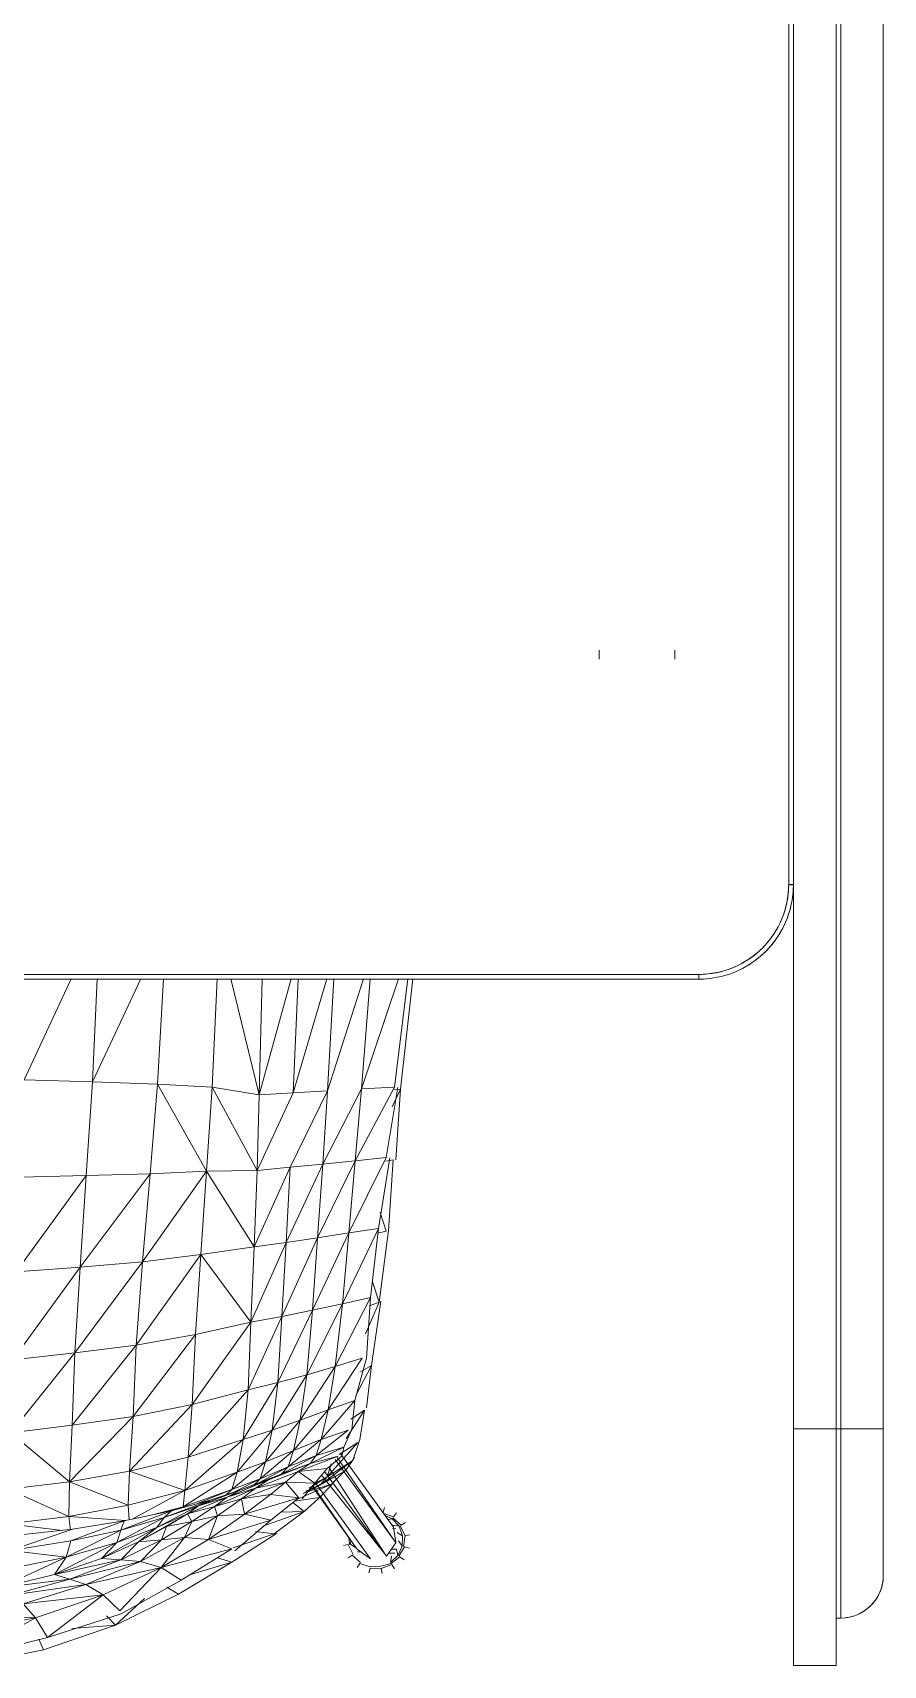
# Model space of a CAD drawing. Header units: millimetres. Extents: x 155927 to 295199, y -4084 to 97293.
# Drawn here: x 187498 to 187857, y 16155 to 16845 of the extents above; entities that cross this region are included whole.
import ezdxf

# ---------------------------------------------------------------- set-up
doc = ezdxf.new("R2010")
doc.units = ezdxf.units.MM
doc.header["$MEASUREMENT"] = 0
doc.layers.get('0').update_dxf_attribs({"linetype": 'CONTINUOUS'})
doc.layers.add('G-IMPT', color=8, linetype='CONTINUOUS', lineweight=9)

# ---------------------------------------------------------------- blocks, each defined once
blk = doc.blocks.new('OLA high stool - Kin high stool_dwg_KIN602 - GLIDES-V503-Level 2')
at = {"layer": 'G-IMPT'}
for p, q in [((-8.01, -7.636), (-8.025, -7.558)), ((-8.322, -7.828), (-8.389, -7.783)), ((-8.322, -7.828), (-8.38, -8.002)), ((-8.185, -7.701), (-8.306, -7.84)), ((-8.185, -7.701), (-8.229, -7.634)), ((-8.01, -7.636), (-8.175, -7.718)), ((-8.133, -7.86), (-8.13, -7.788)), ((-8.13, -7.788), (-8.122, -7.846)), ((-8.004, -7.676), (-8.062, -7.763)), ((-7.893, -7.648), (-8.007, -7.656)), ((-8.004, -7.676), (-7.936, -7.679)), ((-8.4, -7.998), (-8.48, -7.981)), ((-8.4, -7.998), (-8.407, -8.184)), ((-8.38, -8.002), (-8.367, -8.178)), ((-8.488, -8.199), (-8.407, -8.184)), ((-8.342, -8.359), (-8.413, -8.404)), ((-8.407, -8.184), (-8.342, -8.359)), ((-8.325, -8.349), (-8.367, -8.178)), ((-8.325, -8.349), (-8.215, -8.496)), ((-8.308, -8.338), (-8.203, -8.357)), ((-8.308, -8.338), (-8.192, -8.463)), ((-8.153, -8.41), (-8.15, -8.309)), ((-8.087, -8.441), (-8.088, -8.354)), ((-7.738, -8.426), (-7.744, -8.372)), ((-7.705, -8.482), (-7.58, -8.365)), ((-7.705, -8.482), (-7.684, -8.376)), ((-7.705, -8.482), (-7.684, -8.376)), ((-7.684, -8.516), (-7.564, -8.377)), ((-7.58, -8.365), (-7.593, -8.299)), ((-7.58, -8.365), (-7.593, -8.299)), ((-7.58, -8.365), (-7.528, -8.251)), ((-7.547, -8.389), (-7.493, -8.226)), ((-7.547, -8.389), (-7.483, -8.439)), ((-7.47, -8.219), (-7.392, -8.24)), ((-8.215, -8.496), (-8.264, -8.564)), ((-8.203, -8.48), (-8.046, -8.574)), ((-8.192, -8.463), (-8.087, -8.441)), ((-8.192, -8.463), (-8.087, -8.441)), ((-8.192, -8.463), (-8.036, -8.535)), ((-8.046, -8.574), (-8.066, -8.655)), ((-8.041, -8.554), (-7.859, -8.581)), ((-8.036, -8.535), (-7.948, -8.474)), ((-8.036, -8.535), (-7.948, -8.474)), ((-8.036, -8.535), (-7.866, -8.541)), ((-7.866, -8.541), (-7.806, -8.451)), ((-7.866, -8.541), (-7.806, -8.451)), ((-7.866, -8.541), (-7.705, -8.482)), ((-7.859, -8.581), (-7.695, -8.499)), ((-7.859, -8.581), (-7.848, -8.663)), ((-7.684, -8.516), (-7.643, -8.587))]:
    blk.add_line(p, q, dxfattribs=at)
blk = doc.blocks.new('OLA high stool - Kin high stool_dwg_KIN602 - FRAME-1332777-Level 2')
at = {"layer": 'G-IMPT'}
for p, q in [((0.191, 0.669), (1.214, 1.401)), ((0.191, 0.669), (1.227, 1.388)), ((0, 0.425), (1.269, 1.344)), ((1.391, 1.242), (0.082, 0.184)), ((0.082, 0.184), (1.455, 1.188)), ((1.531, 1.122), (0.082, 0.184)), ((0.302, 0.026), (1.651, 1.013)), ((0.302, 0.026), (1.689, 0.978)), ((0.566, 0.068), (1.757, 0.931)), ((0, 0.425), (0.155, 0.643)), ((0.156, 0.64), (0.031, 0.465)), ((0.191, 0.669), (0.155, 0.643)), ((0.082, 0.184), (0.046, 0.158)), ((0.046, 0.158), (0.266, 0)), ((0.266, 0), (0.53, 0.043)), ((0.266, 0), (0.302, 0.026)), ((0.529, 0.044), (0.272, 0.004)), ((0.566, 0.068), (0.53, 0.043))]:
    blk.add_line(p, q, dxfattribs=at)
blk = doc.blocks.new('OLA high stool - Kin high stool_dwg_KIN602 - SHELL-V504-Level 2')
at = {"layer": 'G-IMPT'}
for p, q in [((-9.228, -2.432), (-9.447, -1.28)), ((-9.179, -1.159), (-9.228, -2.432)), ((-9.761, -2.567), (-9.994, -1.391)), ((-9.554, -2.632), (-9.859, -1.407)), ((-9.228, -2.432), (-9.807, -1.398)), ((-8.509, -2.746), (-8.727, -1.831)), ((-8.727, -1.831), (-8.584, -3.006)), ((-8.217, -2.942), (-8.727, -1.831)), ((-8.851, -2.028), (-8.584, -3.006)), ((-8.851, -2.028), (-8.675, -3.27)), ((-8.418, -1.967), (-8.217, -2.942)), ((-8.217, -2.942), (-8.107, -2.015)), ((-7.948, -3.023), (-8.107, -2.015)), ((-7.755, -3.048), (-8.107, -2.015)), ((-7.755, -3.048), (-7.864, -2.026)), ((-7.666, -1.978), (-7.773, -2.877)), ((-7.666, -1.978), (-7.542, -2.989)), ((-7.086, -1.982), (-7.542, -2.989)), ((-7.086, -1.982), (-6.965, -2.996)), ((-6.965, -2.996), (-6.148, -2.021)), ((-6.024, -3.041), (-6.148, -2.021)), ((-4.821, -3.087), (-6.148, -2.021)), ((-3.394, -3.173), (-4.935, -2.053)), ((-4.935, -2.053), (-4.821, -3.087)), ((-1.867, -3.277), (-3.471, -2.11)), ((-3.471, -2.11), (-3.394, -3.173)), ((-9.554, -2.632), (-9.228, -2.432)), ((-8.996, -2.227), (-9.228, -2.432)), ((-9.228, -2.432), (-8.843, -3.556)), ((-8.996, -2.227), (-8.675, -3.27)), ((-8.996, -2.227), (-8.843, -3.556)), ((-1.894, -2.177), (-1.867, -3.277)), ((-0.279, -2.244), (-0.307, -3.381)), ((1.403, -3.026), (-0.279, -2.244)), ((-9.584, -2.486), (-9.761, -2.567)), ((-9.351, -3.765), (-9.761, -2.567)), ((-8.843, -3.556), (-9.554, -2.632)), ((-9.161, -3.857), (-9.554, -2.632)), ((-8.509, -2.746), (-8.584, -3.006)), ((-7.973, -3.786), (-8.509, -2.746)), ((-8.509, -2.746), (-8.242, -3.532)), ((-8.217, -2.942), (-8.509, -2.746)), ((-8.509, -2.746), (-8.261, -3.855)), ((-8.217, -2.942), (-7.948, -3.023)), ((-7.973, -3.786), (-8.217, -2.942)), ((-7.767, -3.85), (-8.217, -2.942)), ((-9.406, -3.035), (-9.351, -3.765)), ((-8.675, -3.27), (-8.584, -3.006)), ((-8.584, -3.006), (-8.261, -3.855)), ((-8.584, -3.006), (-8.288, -4.181)), ((-7.616, -3.908), (-7.948, -3.023)), ((-7.948, -3.023), (-7.767, -3.85)), ((-7.542, -2.989), (-7.766, -3.016)), ((-7.616, -3.908), (-7.755, -3.048)), ((-7.542, -2.989), (-7.611, -3.933)), ((-7.542, -2.989), (-7.356, -3.974)), ((-6.965, -2.996), (-7.542, -2.989)), ((-6.965, -2.996), (-7.356, -3.974)), ((-5.876, -4.055), (-6.965, -2.996)), ((-6.965, -2.996), (-6.789, -3.996)), ((-6.024, -3.041), (-6.965, -2.996)), ((-5.876, -4.055), (-6.024, -3.041)), ((-6.024, -3.041), (-4.821, -3.087)), ((-4.691, -4.11), (-6.024, -3.041)), ((-3.306, -4.215), (-4.821, -3.087)), ((-4.821, -3.087), (-4.691, -4.11)), ((-3.394, -3.173), (-4.821, -3.087)), ((-1.84, -4.34), (-3.394, -3.173)), ((-3.394, -3.173), (-3.306, -4.215)), ((-1.867, -3.277), (-3.394, -3.173)), ((-8.843, -3.556), (-8.675, -3.27)), ((-8.675, -3.27), (-8.288, -4.181)), ((-8.675, -3.27), (-8.392, -4.523)), ((-1.84, -4.34), (-1.867, -3.277)), ((-1.867, -3.277), (-0.307, -3.381)), ((-0.307, -3.381), (-0.351, -4.465)), ((-0.307, -3.381), (1.403, -3.459)), ((1.403, -4.185), (-0.307, -3.381)), ((-9.192, -3.616), (-9.351, -3.765)), ((-9.351, -3.765), (-8.835, -4.811)), ((-9.351, -3.765), (-8.906, -4.247)), ((-9.111, -3.837), (-8.843, -3.556)), ((-8.843, -3.556), (-8.392, -4.523)), ((-8.261, -3.855), (-8.242, -3.532)), ((-8.242, -3.532), (-7.973, -3.786)), ((-7.965, -4.146), (-8.242, -3.532)), ((-7.723, -4.452), (-8.242, -3.532)), ((-7.723, -4.452), (-7.973, -3.786)), ((-7.973, -3.786), (-7.767, -3.85)), ((-7.56, -4.571), (-7.973, -3.786)), ((-9.161, -3.857), (-8.6, -4.857)), ((-8.392, -4.523), (-9.111, -3.837)), ((-8.261, -3.855), (-8.288, -4.181)), ((-8.261, -3.855), (-7.965, -4.146)), ((-8.261, -3.855), (-7.928, -4.528)), ((-7.767, -3.85), (-7.616, -3.908)), ((-7.56, -4.571), (-7.767, -3.85)), ((-7.446, -4.693), (-7.767, -3.85)), ((-7.446, -4.693), (-7.616, -3.908)), ((-7.599, -3.989), (-7.356, -3.974)), ((-7.107, -4.917), (-7.588, -4.04)), ((-7.356, -3.974), (-6.789, -3.996)), ((-7.356, -3.974), (-7.107, -4.917)), ((-6.789, -3.996), (-7.107, -4.917)), ((-6.789, -3.996), (-5.876, -4.055)), ((-6.553, -4.971), (-6.789, -3.996)), ((-5.677, -5.041), (-6.789, -3.996)), ((-5.876, -4.055), (-4.691, -4.11)), ((-4.514, -5.093), (-5.876, -4.055)), ((-5.876, -4.055), (-5.677, -5.041)), ((-8.288, -4.181), (-8.392, -4.523)), ((-8.288, -4.181), (-7.928, -4.528)), ((-8.288, -4.181), (-7.891, -4.911)), ((-7.928, -4.528), (-7.965, -4.146)), ((-7.965, -4.146), (-7.723, -4.452)), ((-7.708, -4.611), (-7.965, -4.146)), ((-7.498, -4.96), (-7.965, -4.146)), ((-4.691, -4.11), (-3.306, -4.215)), ((-3.184, -5.181), (-4.691, -4.11)), ((-4.691, -4.11), (-4.514, -5.093)), ((-3.306, -4.215), (-1.84, -4.34)), ((-3.184, -5.181), (-3.306, -4.215)), ((-1.796, -5.28), (-3.306, -4.215)), ((-1.84, -4.34), (-0.351, -4.465)), ((-1.84, -4.34), (-1.796, -5.28)), ((-8.392, -4.523), (-8.6, -4.857)), ((-8.392, -4.523), (-7.891, -4.911)), ((-8.392, -4.523), (-7.926, -5.311)), ((-8.078, -5.701), (-8.392, -4.523)), ((-7.891, -4.911), (-7.928, -4.528)), ((-7.623, -5.036), (-7.928, -4.528)), ((-7.928, -4.528), (-7.708, -4.611)), ((-7.723, -4.452), (-7.56, -4.571)), ((-7.498, -4.96), (-7.723, -4.452)), ((-7.365, -5.145), (-7.723, -4.452)), ((-7.623, -5.036), (-7.708, -4.611)), ((-7.498, -4.96), (-7.708, -4.611)), ((-7.365, -5.145), (-7.56, -4.571)), ((-7.265, -5.354), (-7.56, -4.571)), ((-7.446, -4.693), (-7.56, -4.571)), ((-7.379, -4.891), (-7.518, -4.358)), ((-7.379, -4.891), (-7.473, -4.568)), ((-0.351, -4.465), (-1.796, -5.28)), ((-0.351, -4.465), (-0.398, -5.372)), ((1.403, -4.564), (-0.351, -4.465)), ((-8.835, -4.811), (-8.72, -4.618)), ((-8.835, -4.811), (-8.303, -5.701)), ((-8.6, -4.857), (-8.078, -5.701)), ((-7.265, -5.354), (-7.446, -4.693)), ((-8.515, -4.995), (-8.303, -5.701)), ((-7.926, -5.311), (-7.891, -4.911)), ((-7.533, -5.461), (-7.891, -4.911)), ((-7.891, -4.911), (-7.623, -5.036)), ((-7.623, -5.036), (-7.498, -4.96)), ((-7.533, -5.461), (-7.623, -5.036)), ((-7.623, -5.036), (-7.377, -5.411)), ((-7.377, -5.411), (-7.498, -4.96)), ((-7.498, -4.96), (-7.365, -5.145)), ((-7.498, -4.96), (-7.222, -5.62)), ((-7.092, -5.701), (-7.379, -4.891)), ((-6.802, -5.788), (-7.379, -4.891)), ((-7.107, -4.917), (-7.379, -4.891)), ((-7.365, -5.145), (-7.265, -5.354)), ((-7.104, -5.833), (-7.365, -5.145)), ((-7.365, -5.145), (-7.222, -5.62)), ((-7.092, -5.701), (-7.327, -5.127)), ((-6.802, -5.788), (-7.107, -4.917)), ((-6.258, -5.888), (-7.107, -4.917)), ((-6.553, -4.971), (-7.107, -4.917)), ((-5.433, -5.973), (-6.553, -4.971)), ((-6.553, -4.971), (-6.258, -5.888)), ((-5.677, -5.041), (-6.553, -4.971)), ((-5.433, -5.973), (-5.677, -5.041)), ((-5.677, -5.041), (-4.514, -5.093)), ((-4.306, -6.017), (-5.677, -5.041)), ((-4.514, -5.093), (-3.184, -5.181)), ((-4.514, -5.093), (-4.306, -6.017)), ((-8.078, -5.701), (-7.926, -5.311)), ((-7.926, -5.311), (-7.533, -5.461)), ((-7.926, -5.311), (-7.504, -5.91)), ((-7.602, -6.35), (-7.926, -5.311)), ((-7.533, -5.461), (-7.377, -5.411)), ((-7.222, -5.62), (-7.377, -5.411)), ((-7.377, -5.411), (-7.071, -6.094)), ((-7.377, -5.411), (-7.248, -5.861)), ((-7.104, -5.833), (-7.265, -5.354)), ((-3.184, -5.181), (-4.306, -6.017)), ((-3.184, -5.181), (-3.057, -6.07)), ((-1.796, -5.28), (-3.184, -5.181)), ((-1.796, -5.28), (-3.057, -6.07)), ((-1.786, -6.121), (-1.796, -5.28)), ((-0.398, -5.372), (-1.796, -5.28)), ((-0.398, -5.372), (-1.786, -6.121)), ((-0.398, -5.372), (-0.525, -6.154)), ((1.403, -5.456), (-0.398, -5.372)), ((-8.303, -5.701), (-8.228, -5.458)), ((-8.303, -5.701), (-7.822, -6.442)), ((-7.504, -5.91), (-7.533, -5.461)), ((-7.248, -5.861), (-7.533, -5.461)), ((-7.071, -6.094), (-7.222, -5.62)), ((-7.104, -5.833), (-7.222, -5.62)), ((-7.222, -5.62), (-6.931, -6.309)), ((-7.092, -5.701), (-7.178, -5.612)), ((-6.913, -6.172), (-7.092, -5.701)), ((-7.092, -5.701), (-6.802, -5.788)), ((-6.632, -6.261), (-7.092, -5.701)), ((1.403, -5.682), (-0.525, -6.154)), ((-7.602, -6.35), (-8.113, -5.749)), ((-8.065, -5.719), (-7.829, -6.402)), ((-7.504, -5.91), (-7.602, -6.35)), ((-7.504, -5.91), (-7.248, -5.861)), ((-7.23, -6.813), (-7.504, -5.91)), ((-7.176, -6.343), (-7.504, -5.91)), ((-7.176, -6.343), (-7.248, -5.861)), ((-7.248, -5.861), (-7.071, -6.094)), ((-7.248, -5.861), (-6.979, -6.569)), ((-6.913, -6.172), (-7.141, -5.721)), ((-6.931, -6.309), (-7.104, -5.833)), ((-6.839, -6.521), (-7.104, -5.833)), ((-6.632, -6.261), (-6.802, -5.788)), ((-6.802, -5.788), (-6.258, -5.888)), ((-6.107, -6.368), (-6.802, -5.788)), ((-6.258, -5.888), (-5.433, -5.973)), ((-5.315, -6.465), (-6.258, -5.888)), ((-6.258, -5.888), (-6.107, -6.368)), ((-5.433, -5.973), (-4.306, -6.017)), ((-5.315, -6.465), (-5.433, -5.973)), ((-4.213, -6.533), (-5.433, -5.973)), ((-7.791, -6.092), (-7.829, -6.402)), ((-7.701, -6.215), (-7.461, -6.9)), ((-6.974, -6.569), (-7.071, -6.094)), ((-7.071, -6.094), (-6.931, -6.309)), ((-6.793, -6.801), (-7.071, -6.094)), ((-7.019, -6.067), (-6.913, -6.172)), ((-6.714, -6.635), (-7.004, -6.109)), ((-6.714, -6.635), (-6.913, -6.172)), ((-6.913, -6.172), (-6.632, -6.261)), ((-6.444, -6.724), (-6.913, -6.172)), ((-2.981, -6.602), (-4.306, -6.017)), ((-4.306, -6.017), (-4.213, -6.533)), ((-3.057, -6.07), (-4.306, -6.017)), ((-1.731, -6.668), (-3.057, -6.07)), ((-3.057, -6.07), (-2.981, -6.602)), ((-1.786, -6.121), (-3.057, -6.07)), ((-1.731, -6.668), (-1.786, -6.121)), ((-0.525, -6.154), (-1.786, -6.121)), ((-1.786, -6.121), (-0.493, -6.722)), ((-0.525, -6.154), (1.403, -6.204)), ((1.404, -6.684), (-0.525, -6.154)), ((-0.525, -6.154), (-0.493, -6.722)), ((-7.435, -6.933), (-7.829, -6.402)), ((-7.23, -6.813), (-7.602, -6.35)), ((-7.461, -6.9), (-7.47, -6.514)), ((-7.23, -6.813), (-7.176, -6.343)), ((-6.969, -6.594), (-7.176, -6.343)), ((-6.839, -6.521), (-6.952, -6.25)), ((-6.662, -7.001), (-6.931, -6.309)), ((-6.839, -6.521), (-6.931, -6.309)), ((-6.444, -6.724), (-6.632, -6.261)), ((-6.632, -6.261), (-6.107, -6.368)), ((-5.94, -6.838), (-6.632, -6.261)), ((-5.185, -6.947), (-6.107, -6.368)), ((-6.107, -6.368), (-5.94, -6.838)), ((-5.315, -6.465), (-6.107, -6.368)), ((-5.185, -6.947), (-5.315, -6.465)), ((-5.315, -6.465), (-4.213, -6.533)), ((-4.111, -7.04), (-5.315, -6.465)), ((-7.461, -6.9), (-7.309, -6.714)), ((-7.287, -6.741), (-7.228, -7.164)), ((-7.257, -6.779), (-7.002, -7.356)), ((-6.969, -6.594), (-7.23, -6.813)), ((-6.985, -7.081), (-6.969, -6.594)), ((-6.793, -6.801), (-6.969, -6.594)), ((-6.662, -7.001), (-6.839, -6.521)), ((-6.839, -6.521), (-6.714, -6.635)), ((-6.529, -7.104), (-6.839, -6.521)), ((-6.259, -7.187), (-6.714, -6.635)), ((-6.714, -6.635), (-6.529, -7.104)), ((-6.444, -6.724), (-6.714, -6.635)), ((-6.259, -7.187), (-6.444, -6.724)), ((-5.769, -7.303), (-6.444, -6.724)), ((-5.94, -6.838), (-6.444, -6.724)), ((-2.904, -7.127), (-4.213, -6.533)), ((-4.213, -6.533), (-4.111, -7.04)), ((-2.981, -6.602), (-4.213, -6.533)), ((-2.981, -6.602), (-1.731, -6.668)), ((-1.677, -7.211), (-2.981, -6.602)), ((-2.981, -6.602), (-2.904, -7.127)), ((-1.677, -7.211), (-1.731, -6.668)), ((-0.461, -7.289), (-1.731, -6.668)), ((1.404, -7.281), (-0.493, -6.722)), ((-0.493, -6.722), (-0.461, -7.289)), ((1.404, -6.8), (-0.493, -6.722)), ((-7.461, -6.9), (-7.191, -7.198)), ((-6.985, -7.081), (-7.247, -6.867)), ((-7.028, -7.157), (-7.161, -6.888)), ((-7.15, -6.902), (-7.002, -7.356)), ((-7.15, -6.902), (-6.783, -7.59)), ((-7.15, -6.902), (-7.028, -7.157)), ((-7.12, -6.933), (-7.073, -7.046)), ((-7.072, -6.985), (-6.884, -7.283)), ((-6.793, -6.801), (-6.985, -7.081)), ((-6.741, -7.285), (-6.793, -6.801)), ((-6.538, -7.471), (-6.793, -6.801)), ((-6.662, -7.001), (-6.793, -6.801)), ((-6.538, -7.471), (-6.662, -7.001)), ((-6.386, -7.561), (-6.662, -7.001)), ((-6.529, -7.104), (-6.662, -7.001)), ((-5.047, -7.421), (-5.94, -6.838)), ((-5.94, -6.838), (-5.769, -7.303)), ((-5.185, -6.947), (-5.94, -6.838)), ((-5.047, -7.421), (-5.185, -6.947)), ((-4.005, -7.539), (-5.185, -6.947)), ((-4.111, -7.04), (-5.185, -6.947)), ((-2.824, -7.646), (-4.111, -7.04)), ((-4.111, -7.04), (-4.005, -7.539)), ((-2.904, -7.127), (-4.111, -7.04)), ((-6.962, -7.409), (-7.228, -7.164)), ((-7.028, -7.157), (-6.783, -7.59)), ((-6.884, -7.283), (-7.002, -7.179)), ((-6.884, -7.283), (-7.001, -7.063)), ((-6.741, -7.285), (-6.985, -7.081)), ((-6.981, -7.219), (-6.612, -7.712)), ((-6.612, -7.712), (-6.884, -7.283)), ((-6.884, -7.283), (-6.308, -7.795)), ((-6.884, -7.283), (-6.668, -7.352)), ((-6.54, -7.529), (-6.741, -7.285)), ((-6.386, -7.561), (-6.529, -7.104)), ((-6.103, -7.637), (-6.529, -7.104)), ((-6.259, -7.187), (-6.529, -7.104)), ((-6.103, -7.637), (-6.259, -7.187)), ((-5.61, -7.748), (-6.259, -7.187)), ((-5.769, -7.303), (-6.259, -7.187)), ((-4.91, -7.869), (-5.769, -7.303)), ((-5.769, -7.303), (-5.61, -7.748)), ((-5.047, -7.421), (-5.769, -7.303)), ((-1.622, -7.753), (-2.904, -7.127)), ((-2.904, -7.127), (-2.824, -7.646)), ((-1.677, -7.211), (-2.904, -7.127)), ((-0.428, -7.859), (-1.677, -7.211)), ((-1.677, -7.211), (-1.622, -7.753)), ((-0.461, -7.289), (-1.677, -7.211)), ((1.404, -7.887), (-0.461, -7.289)), ((1.404, -7.396), (-0.461, -7.289)), ((-6.74, -7.626), (-7.002, -7.356)), ((-6.56, -7.738), (-6.783, -7.59)), ((-6.386, -7.561), (-6.54, -7.529)), ((-6.512, -7.486), (-6.308, -7.795)), ((-6.095, -7.695), (-6.386, -7.561)), ((-6.246, -7.599), (-5.773, -7.908)), ((-4.91, -7.869), (-5.047, -7.421)), ((-3.9, -8.007), (-5.047, -7.421)), ((-4.005, -7.539), (-5.047, -7.421)), ((-4.005, -7.539), (-2.824, -7.646)), ((-2.748, -8.137), (-4.005, -7.539)), ((-4.005, -7.539), (-3.9, -8.007)), ((-6.26, -7.828), (-6.612, -7.712)), ((-5.773, -7.908), (-6.26, -7.828)), ((-5.61, -7.748), (-6.095, -7.695)), ((-5.773, -7.908), (-5.92, -7.678)), ((-4.908, -7.939), (-5.61, -7.748)), ((-5.528, -7.763), (-5.031, -8.022)), ((-5.141, -7.829), (-5.031, -8.022)), ((-1.571, -8.269), (-2.824, -7.646)), ((-2.824, -7.646), (-2.748, -8.137)), ((-1.622, -7.753), (-2.824, -7.646)), ((-0.397, -8.403), (-1.622, -7.753)), ((-1.622, -7.753), (-1.571, -8.269)), ((-0.428, -7.859), (-1.622, -7.753)), ((1.404, -8.471), (-0.428, -7.859)), ((-0.428, -7.859), (-0.397, -8.403)), ((1.404, -8.002), (-0.428, -7.859)), ((-5.733, -7.939), (-5.031, -8.022)), ((-3.961, -8.18), (-5.031, -8.022)), ((-3.9, -8.007), (-4.908, -7.939)), ((-4.505, -7.925), (-3.975, -8.149)), ((-3.975, -8.149), (-4.038, -7.988)), ((-3.975, -8.149), (-3.638, -8.037)), ((-3.975, -8.149), (-2.784, -8.306)), ((-3.9, -8.007), (-2.748, -8.137)), ((-2.792, -8.269), (-2.827, -8.128)), ((-2.748, -8.137), (-1.576, -8.326)), ((-2.792, -8.269), (-2.483, -8.167)), ((-2.784, -8.306), (-1.609, -8.385)), ((-1.628, -8.262), (-1.609, -8.385)), ((-1.571, -8.269), (-0.404, -8.462)), ((-0.723, -8.366), (-0.434, -8.506)), ((-0.434, -8.506), (-0.441, -8.398)), ((-0.397, -8.403), (1.404, -8.628)), ((-0.434, -8.506), (-1.605, -8.425)), ((-0.434, -8.506), (1.404, -8.713))]:
    blk.add_line(p, q, dxfattribs=at)

msp = doc.modelspace()

# ---------------------------------------------------------------- linework, layer by layer
at = {"layer": 'G-IMPT'}
for p, q in [((187857.01, 16254.81), (187857.01, 17434.81)), ((187736.88, 16583.81), (187736.88, 16580.03)), ((187768.88, 16580.03), (187768.88, 16583.81)), ((187817.01, 16484.81), (187819.01, 16484.81)), ((187819.01, 16484.81), (187817.01, 16484.81)), ((187819.01, 16484.65), (187817.73, 16484.65)), ((187817.73, 16484.65), (187819.01, 16484.65)), ((186459.01, 16444.81), (187779.01, 16444.81)), ((187779.01, 16446.81), (187779.01, 16444.81)), ((187779.01, 16444.81), (187779.01, 16446.81)), ((187819.01, 16254.81), (187819.01, 16154.81)), ((187819.01, 16154.81), (187819.01, 16254.81)), ((187837.01, 16154.81), (187837.01, 16254.81)), ((187837.01, 16254.81), (187837.01, 16154.81)), ((187839.01, 16254.81), (187857.01, 16254.81)), ((187857.01, 16254.81), (187839.01, 16254.81)), ((187839.01, 16254.81), (187839.01, 16174.81)), ((187839.01, 16174.81), (187839.01, 16254.81)), ((187837.01, 16174.81), (187839.01, 16174.81)), ((187819.01, 16154.81), (187837.01, 16154.81))]:
    msp.add_line(p, q, dxfattribs=at)
at = {"layer": 'G-IMPT', "flags": 128}
for points in [[(187819.01, 17434.81), (187819.01, 17139.81), (187819.01, 16844.81), (187819.01, 16549.81), (187819.01, 16254.81)], [(187819.01, 16254.81), (187819.01, 16549.81), (187819.01, 16844.81), (187819.01, 17139.81), (187819.01, 17434.81)], [(187837.01, 16254.81), (187837.01, 16549.81), (187837.01, 16844.81), (187837.01, 17139.81), (187837.01, 17434.81)], [(187837.01, 17434.81), (187837.01, 17139.81), (187837.01, 16844.81), (187837.01, 16549.81), (187837.01, 16254.81)], [(187839.01, 17434.81), (187839.01, 17139.81), (187839.01, 16844.81), (187839.01, 16549.81), (187839.01, 16254.81)], [(187839.01, 16254.81), (187839.01, 16549.81), (187839.01, 16844.81), (187839.01, 17139.81), (187839.01, 17434.81)], [(187857.01, 16254.81), (187857.01, 16549.81), (187857.01, 16844.81), (187857.01, 17139.81), (187857.01, 17434.81)], [(187857.01, 17434.81), (187857.01, 17139.81), (187857.01, 16844.81), (187857.01, 16549.81), (187857.01, 16254.81)], [(187817.01, 17204.81), (187817.01, 17024.81), (187817.01, 16844.81), (187817.01, 16664.81), (187817.01, 16484.81)], [(187817.01, 16484.81), (187817.01, 16664.81), (187817.01, 16844.81), (187817.01, 17024.81), (187817.01, 17204.81)], [(187779.01, 16444.81), (187780.61, 16444.84), (187782.21, 16444.94), (187783.8, 16445.1), (187785.39, 16445.32), (187786.96, 16445.61), (187788.52, 16445.96), (187790.07, 16446.37), (187791.6, 16446.84), (187793.11, 16447.38), (187794.59, 16447.97), (187796.05, 16448.62), (187797.49, 16449.33), (187798.89, 16450.1), (187800.26, 16450.92), (187801.6, 16451.8), (187802.9, 16452.73), (187804.17, 16453.71), (187805.39, 16454.74), (187806.57, 16455.82), (187807.71, 16456.94), (187808.8, 16458.11), (187809.84, 16459.33), (187810.84, 16460.58), (187811.78, 16461.87), (187812.67, 16463.2), (187813.51, 16464.56), (187814.29, 16465.96), (187815.02, 16467.38), (187815.69, 16468.84), (187816.3, 16470.32), (187816.85, 16471.82), (187817.34, 16473.34), (187817.76, 16474.88), (187818.13, 16476.44), (187818.43, 16478.01), (187818.67, 16479.59), (187818.85, 16481.18), (187818.96, 16482.78), (187819.01, 16484.38)], [(187779.01, 16446.81), (187449.01, 16446.81), (187119.01, 16446.81), (186789.01, 16446.81), (186459.01, 16446.81)], [(186459.01, 16446.81), (186789.01, 16446.81), (187119.01, 16446.81), (187449.01, 16446.81), (187779.01, 16446.81)], [(186459.01, 16444.81), (186789.01, 16444.81), (187119.01, 16444.81), (187449.01, 16444.81), (187779.01, 16444.81)], [(187779.01, 16444.81), (187449.01, 16444.81), (187119.01, 16444.81), (186789.01, 16444.81), (186459.01, 16444.81)], [(187837.01, 16254.81), (187832.51, 16254.81), (187828.01, 16254.81), (187823.51, 16254.81), (187819.01, 16254.81)], [(187819.01, 16254.81), (187823.51, 16254.81), (187828.01, 16254.81), (187832.51, 16254.81), (187837.01, 16254.81)], [(187837.01, 16254.81), (187837.51, 16254.81), (187838.01, 16254.81), (187838.51, 16254.81), (187839.01, 16254.81)], [(187839.01, 16254.81), (187838.51, 16254.81), (187838.01, 16254.81), (187837.51, 16254.81), (187837.01, 16254.81)], [(187857.01, 16210.97), (187857.01, 16235.27), (187857.01, 16232.93), (187857.01, 16230.63), (187857.01, 16228.36), (187857.01, 16226.14), (187857.01, 16223.97), (187857.01, 16222.43)], [(187857.01, 16222.43), (187857.01, 16224.57), (187857.01, 16226.76), (187857.01, 16229), (187857.01, 16231.27), (187857.01, 16233.58), (187857.01, 16235.27)], [(187857.01, 16210.97), (187857.01, 16195.97), (187857.01, 16196.8), (187857.01, 16197.72), (187857.01, 16198.74), (187857.01, 16199.84), (187857.01, 16201.03), (187857.01, 16201.94)], [(187857.01, 16201.94), (187857.01, 16200.69), (187857.01, 16199.52), (187857.01, 16198.44), (187857.01, 16197.46), (187857.01, 16196.56), (187857.01, 16195.97)], [(187857.01, 16192.81), (187857, 16192.09), (187856.96, 16191.37), (187856.89, 16190.66), (187856.79, 16189.94), (187856.66, 16189.24), (187856.5, 16188.53), (187856.31, 16187.84), (187856.1, 16187.15), (187855.86, 16186.47), (187855.59, 16185.8), (187855.3, 16185.14), (187854.98, 16184.5), (187854.64, 16183.87), (187854.27, 16183.25), (187853.87, 16182.65), (187853.45, 16182.06), (187853.01, 16181.49), (187852.55, 16180.94)], [(187839.01, 16174.81), (187838.51, 16174.81), (187838.01, 16174.81), (187837.51, 16174.81), (187837.01, 16174.81)], [(187837.01, 16174.81), (187837.51, 16174.81), (187838.01, 16174.81), (187838.51, 16174.81), (187839.01, 16174.81)], [(187839.01, 16174.81), (187838.51, 16174.81), (187838.01, 16174.81), (187837.51, 16174.81), (187837.01, 16174.81)], [(187837.01, 16174.81), (187837.51, 16174.81), (187838.01, 16174.81), (187838.51, 16174.81), (187839.01, 16174.81)], [(187844.18, 16175.57), (187843.48, 16175.37), (187842.78, 16175.21), (187842.07, 16175.07), (187841.36, 16174.97)], [(187851.03, 16179.41), (187850.48, 16178.94), (187849.92, 16178.49), (187849.34, 16178.07), (187848.74, 16177.67), (187848.13, 16177.29), (187847.5, 16176.94), (187846.86, 16176.61)], [(187819.01, 16154.81), (187823.51, 16154.81), (187828.01, 16154.81), (187832.51, 16154.81), (187837.01, 16154.81)], [(187837.01, 16154.81), (187832.51, 16154.81), (187828.01, 16154.81), (187823.51, 16154.81), (187819.01, 16154.81)]]:
    msp.add_lwpolyline(points, dxfattribs=at)
at = {"layer": 'G-IMPT'}
for centre, radius, start, end in [((187779.01, 16484.81), 40, 354.16477, 0), ((187779.01, 16484.81), 40, 354.16477, 0), ((187779.01, 16484.81), 40, 354.16477, 0), ((187779.01, 16484.81), 40, 354.16477, 0), ((187779.01, 16484.81), 40, 327.83923, 346.38612), ((187779.01, 16484.81), 40, 327.83923, 346.38612), ((187779.01, 16484.81), 40, 327.83923, 346.38612), ((187779.01, 16484.81), 40, 327.83923, 346.38612), ((187779.01, 16484.81), 40, 305.80718, 324.19282), ((187779.01, 16484.81), 40, 305.80718, 324.19282), ((187779.01, 16484.81), 40, 305.80718, 324.19282), ((187779.01, 16484.81), 40, 305.80718, 324.19282), ((187779.01, 16484.81), 40, 283.61388, 302.16077), ((187779.01, 16484.81), 40, 283.61388, 302.16077), ((187779.01, 16484.81), 40, 283.61388, 302.16077), ((187779.01, 16484.81), 40, 283.61388, 302.16077), ((187779.01, 16484.81), 40, 270, 276.2369), ((187779.01, 16484.81), 40, 270, 276.2369), ((187779.01, 16484.81), 40, 270, 276.2369), ((187779.01, 16484.81), 40, 270, 276.2369), ((187839.01, 16192.81), 18, 270, 0), ((187839.01, 16192.81), 18, 270, 0), ((187839.01, 16192.81), 18, 292.5, 0), ((187839.01, 16192.81), 18, 292.5, 0)]:
    msp.add_arc(centre, radius, start, end, dxfattribs=at)
for points in [[(187817.01, 16484.81), (187817.01, 16479.84), (187815.03, 16469.89), (187806.59, 16457.24), (187793.93, 16448.79), (187783.99, 16446.81), (187779.01, 16446.81)], [(187857.01, 16192.81), (187857.01, 16192.81), (187857.01, 16196.05), (187857.01, 16209.83), (187857.01, 16230.47), (187857.01, 16246.7), (187857.01, 16254.81)], [(187857.01, 16254.81), (187857.01, 16250.7), (187857.01, 16246.68), (187857.01, 16242.72)], [(187857.01, 16231.09), (187857.01, 16223.59), (187857.01, 16209.83), (187857.01, 16196.05), (187857.01, 16192.81), (187857.01, 16192.81)]]:
    msp.add_open_spline(points, degree=3, dxfattribs=at)
for points, knots in [([(187779.01, 16446.81), (187781.62, 16446.85), (187786.66, 16447.37), (187792.46, 16449.12), (187796.91, 16451.23), (187800.15, 16453.18), (187803.19, 16455.43), (187805.93, 16457.9), (187808.39, 16460.63), (187810.64, 16463.68), (187812.59, 16466.92), (187814.71, 16471.36), (187816.45, 16477.16), (187816.98, 16482.2), (187817.01, 16484.81)], [0, 0, 0, 0, 0.125, 0.25, 0.3125, 0.375, 0.4375, 0.5, 0.5625, 0.625, 0.6875, 0.75, 0.875, 1, 1, 1, 1]), ([(187857.01, 16242.71), (187857.01, 16238.75), (187857.01, 16230.93), (187857.01, 16220.15), (187857.01, 16210.69), (187857.01, 16202.93), (187857.01, 16197.17), (187857.01, 16193.6), (187857.01, 16192.82), (187857.01, 16192.81)], [0.1250042, 0.1250042, 0.1250042, 0.1250042, 0.25, 0.375, 0.5, 0.625, 0.75, 0.875, 1, 1, 1, 1]), ([(187857.01, 16192.81), (187857.01, 16192.82), (187857.01, 16193.6), (187857.01, 16197.17), (187857.01, 16202.93), (187857.01, 16210.69), (187857.01, 16220.15), (187857.01, 16230.93), (187857.01, 16238.75), (187857.01, 16242.71)], [0, 0, 0, 0, 0.125, 0.25, 0.375, 0.5, 0.625, 0.75, 0.8749958, 0.8749958, 0.8749958, 0.8749958])]:
    msp.add_open_spline(points, degree=3, knots=knots, dxfattribs=at)

# ---------------------------------------------------------------- block references
at = {"xscale": 25.4, "yscale": 25.4, "zscale": 25.4, "rotation": 89.99999999999999}
for name, p in [('OLA high stool - Kin high stool_dwg_KIN602 - SHELL-V504-Level 2', (187436.93, 16409.28)), ('OLA high stool - Kin high stool_dwg_KIN602 - FRAME-1332777-Level 2', (187651.06, 16199.81)), ('OLA high stool - Kin high stool_dwg_KIN602 - GLIDES-V503-Level 2', (187436.93, 16409.28))]:
    msp.add_blockref(name, p, dxfattribs=at)

doc.saveas('drawing.dxf')
